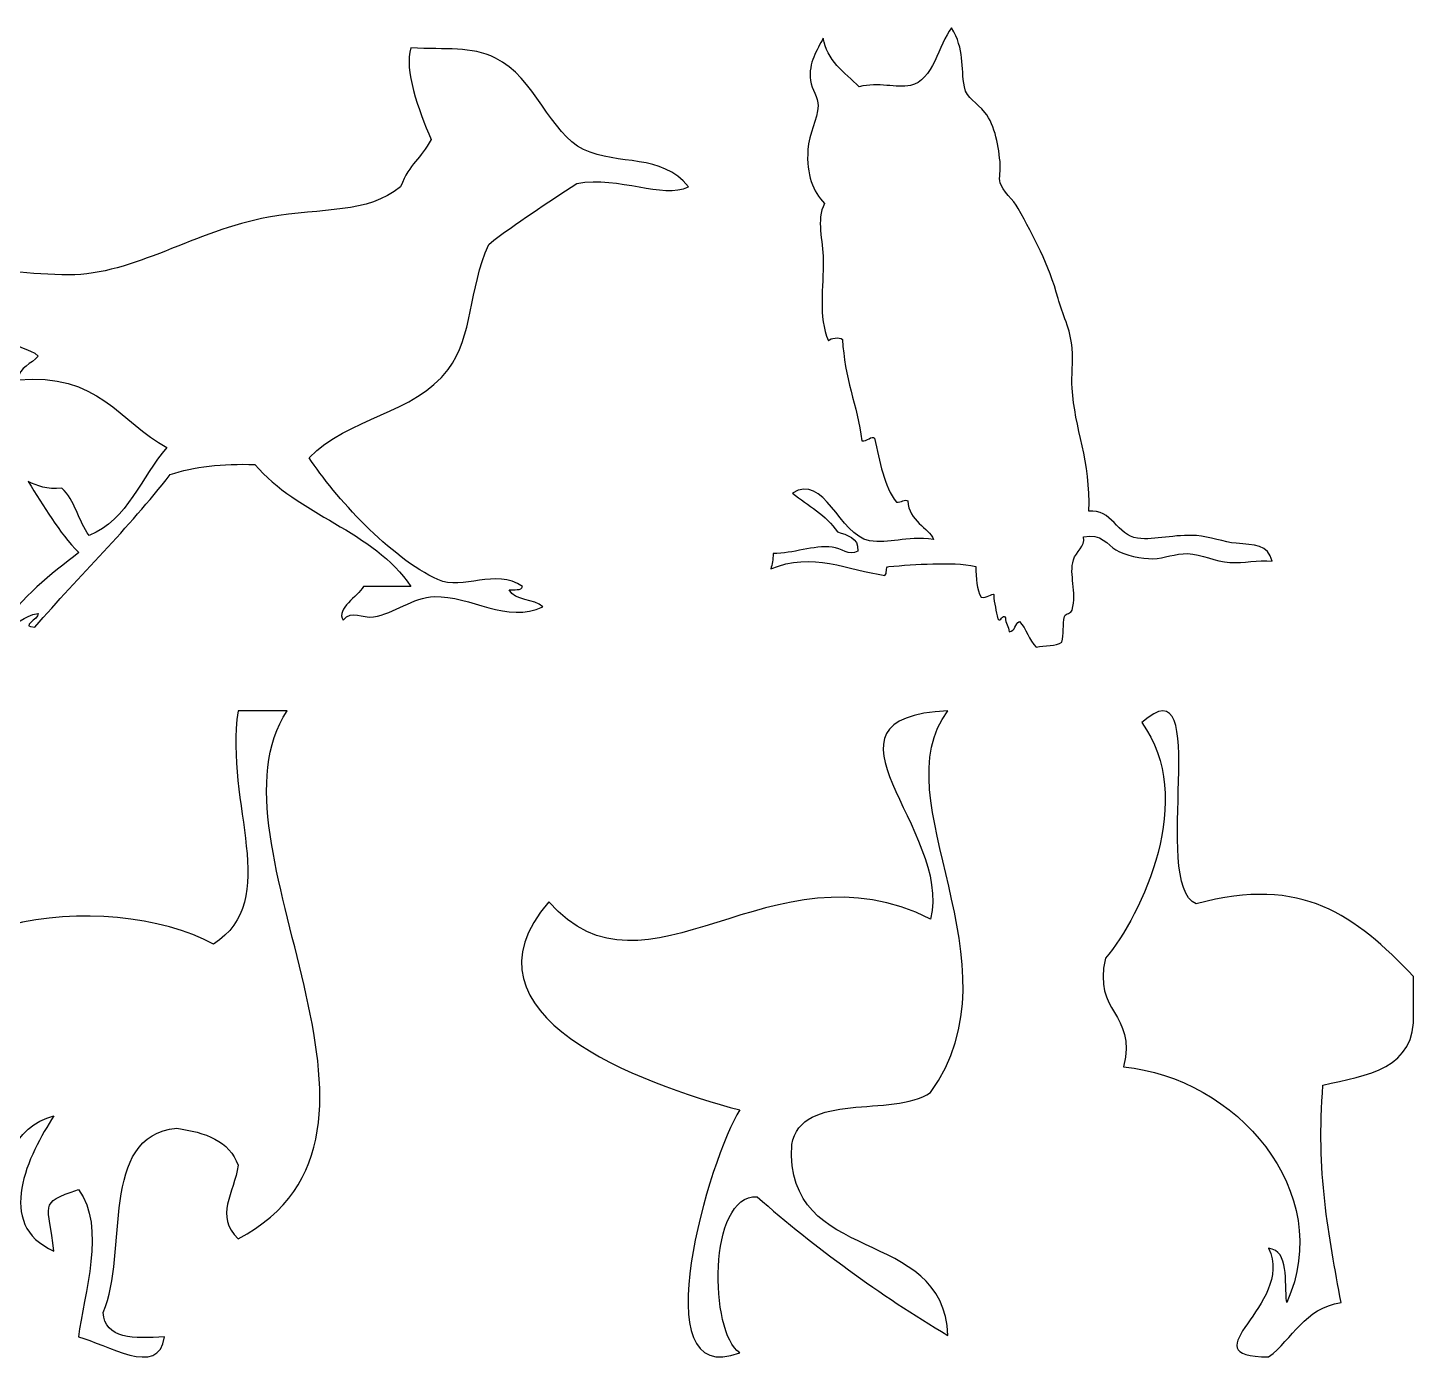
# Model space of a CAD drawing. Header units: centimetres. Extents: x -64 to 65, y -66 to 66.
# Drawn here: x -11.99 to -1.19, y 32.23 to 42.57 of the extents above; entities that cross this region are included whole.
import ezdxf

# ---------------------------------------------------------------- set-up
doc = ezdxf.new("R2010")
doc.units = ezdxf.units.CM
doc.header["$MEASUREMENT"] = 0
doc.layers.add('Layer 1', color=7, linetype='Continuous')

msp = doc.modelspace()

# ---------------------------------------------------------------- linework, layer by layer
at = {"layer": 'Layer 1'}
for points, knots in [([(-4.80084, 42.5713), (-4.69696, 42.40191), (-4.72983, 42.26639), (-4.70107, 42.1123), (-4.70107, 42.1123), (-4.68292, 42.01536), (-4.60598, 41.99512), (-4.54139, 41.91272), (-4.54139, 41.91272), (-4.4604, 41.8094), (-4.43241, 41.6447), (-4.42167, 41.50359), (-4.42167, 41.50359), (-4.41876, 41.46483), (-4.43421, 41.4095), (-4.42167, 41.36392), (-4.42167, 41.36392), (-4.4055, 41.30486), (-4.31909, 41.23171), (-4.282, 41.16437), (-4.282, 41.16437), (-4.16127, 40.94522), (-4.04284, 40.73164), (-3.97268, 40.46587), (-3.97268, 40.46587), (-3.94069, 40.3449), (-3.87455, 40.22743), (-3.86293, 40.07672), (-3.86293, 40.07672), (-3.85475, 39.97083), (-3.86841, 39.86413), (-3.86293, 39.7674), (-3.86293, 39.7674), (-3.84544, 39.46001), (-3.71508, 39.19638), (-3.73323, 38.80948), (-3.73323, 38.80948), (-3.55458, 38.83364), (-3.51381, 38.62051), (-3.35406, 38.59996), (-3.35406, 38.59996), (-3.21338, 38.58184), (-3.0663, 38.63216), (-2.89503, 38.61991), (-2.89503, 38.61991), (-2.79451, 38.61269), (-2.67934, 38.56892), (-2.58571, 38.56001), (-2.58571, 38.56001), (-2.44588, 38.54673), (-2.33705, 38.55183), (-2.30628, 38.42034), (-2.30628, 38.42034), (-2.42219, 38.43196), (-2.52493, 38.40505), (-2.63555, 38.41037), (-2.63555, 38.41037), (-2.75186, 38.41593), (-2.85243, 38.47691), (-2.96485, 38.48019), (-2.96485, 38.48019), (-3.05862, 38.48294), (-3.14715, 38.44042), (-3.23428, 38.44026), (-3.23428, 38.44026), (-3.32194, 38.44015), (-3.44986, 38.46534), (-3.52368, 38.51008), (-3.52368, 38.51008), (-3.58202, 38.54553), (-3.63912, 38.64182), (-3.77313, 38.60988), (-3.77313, 38.60988), (-3.7585, 38.53434), (-3.83266, 38.49579), (-3.85298, 38.43028), (-3.85298, 38.43028), (-3.88828, 38.31617), (-3.82327, 38.18289), (-3.86295, 38.0411), (-3.86295, 38.0411), (-3.87049, 38.01208), (-3.91222, 38.01726), (-3.9228, 37.99123), (-3.9228, 37.99123), (-3.93494, 37.93016), (-3.92666, 37.8487), (-3.9428, 37.79165), (-3.9428, 37.79165), (-3.98833, 37.75736), (-4.07628, 37.76554), (-4.14238, 37.75175), (-4.14238, 37.75175), (-4.19736, 37.80649), (-4.21816, 37.8955), (-4.27208, 37.95133), (-4.27208, 37.95133), (-4.30912, 37.93516), (-4.30243, 37.87526), (-4.3519, 37.87151), (-4.3519, 37.87151), (-4.35743, 37.91255), (-4.3805, 37.93602), (-4.38182, 37.98126), (-4.38182, 37.98126), (-4.40304, 38.01679), (-4.41899, 37.93723), (-4.44172, 37.97131), (-4.44172, 37.97131), (-4.45146, 38.03468), (-4.47106, 38.08828), (-4.47167, 38.16088), (-4.47167, 38.16088), (-4.48429, 38.17281), (-4.52842, 38.13167), (-4.57144, 38.14093), (-4.57144, 38.14093), (-4.60351, 38.20202), (-4.61163, 38.28701), (-4.61137, 38.3804), (-4.61137, 38.3804), (-4.81277, 38.42062), (-5.07979, 38.3935), (-5.28989, 38.3804), (-5.28989, 38.3804), (-5.31913, 38.3764), (-5.29788, 38.32187), (-5.31984, 38.31055), (-5.31984, 38.31055), (-5.60141, 38.34844), (-5.88724, 38.50031), (-6.20791, 38.36045), (-6.20791, 38.36045), (-6.19587, 38.395), (-6.18965, 38.43535), (-6.18793, 38.4802), (-6.18793, 38.4802), (-6.03415, 38.47912), (-5.87593, 38.54664), (-5.72893, 38.5301), (-5.72893, 38.5301), (-5.6572, 38.52206), (-5.59944, 38.4598), (-5.52933, 38.50018), (-5.52933, 38.50018), (-5.52359, 38.60903), (-5.61402, 38.62173), (-5.68901, 38.64985), (-5.68901, 38.64985), (-5.77468, 38.78037), (-5.91703, 38.85421), (-6.03823, 38.9492), (-6.03823, 38.9492), (-5.791, 39.1139), (-5.67567, 38.62281), (-5.43956, 38.58), (-5.43956, 38.58), (-5.28219, 38.55148), (-5.16466, 38.62003), (-4.94064, 38.58997), (-4.94064, 38.58997), (-4.97641, 38.68062), (-5.13593, 38.73388), (-5.14022, 38.88929), (-5.14022, 38.88929), (-5.16165, 38.90776), (-5.1934, 38.87606), (-5.23005, 38.87932), (-5.23005, 38.87932), (-5.32813, 39.00407), (-5.35792, 39.19711), (-5.39965, 39.37822), (-5.39965, 39.37822), (-5.42375, 39.40166), (-5.45701, 39.34959), (-5.49942, 39.35827), (-5.49942, 39.35827), (-5.53397, 39.63643), (-5.63534, 39.84764), (-5.64907, 40.14654), (-5.64907, 40.14654), (-5.67558, 40.16578), (-5.74183, 40.15808), (-5.75887, 40.13659), (-5.75887, 40.13659), (-5.8411, 40.32442), (-5.79604, 40.55209), (-5.79874, 40.76524), (-5.79874, 40.76524), (-5.80072, 40.91865), (-5.85655, 41.0721), (-5.78879, 41.20426), (-5.78879, 41.20426), (-5.87989, 41.29903), (-5.93077, 41.42418), (-5.91852, 41.62336), (-5.91852, 41.62336), (-5.91095, 41.74565), (-5.84356, 41.86162), (-5.83864, 41.96264), (-5.83864, 41.96264), (-5.83523, 42.03318), (-5.89015, 42.08922), (-5.89854, 42.16219), (-5.89854, 42.16219), (-5.91471, 42.30398), (-5.84742, 42.39484), (-5.79874, 42.49146), (-5.79874, 42.49146), (-5.77376, 42.32054), (-5.63367, 42.22214), (-5.51934, 42.11229), (-5.51934, 42.11229), (-5.3689, 42.15129), (-5.23198, 42.09914), (-5.12024, 42.12224), (-5.12024, 42.12224), (-4.94477, 42.1586), (-4.89966, 42.44152), (-4.80084, 42.5713)], [0, 0, 0, 0, 0.01785714, 0.01785714, 0.01785714, 0.01785714, 0.03571429, 0.03571429, 0.03571429, 0.03571429, 0.05357143, 0.05357143, 0.05357143, 0.05357143, 0.07142857, 0.07142857, 0.07142857, 0.07142857, 0.08928571, 0.08928571, 0.08928571, 0.08928571, 0.10714286, 0.10714286, 0.10714286, 0.10714286, 0.125, 0.125, 0.125, 0.125, 0.14285714, 0.14285714, 0.14285714, 0.14285714, 0.16071429, 0.16071429, 0.16071429, 0.16071429, 0.17857143, 0.17857143, 0.17857143, 0.17857143, 0.19642857, 0.19642857, 0.19642857, 0.19642857, 0.21428571, 0.21428571, 0.21428571, 0.21428571, 0.23214286, 0.23214286, 0.23214286, 0.23214286, 0.25, 0.25, 0.25, 0.25, 0.26785714, 0.26785714, 0.26785714, 0.26785714, 0.28571429, 0.28571429, 0.28571429, 0.28571429, 0.30357143, 0.30357143, 0.30357143, 0.30357143, 0.32142857, 0.32142857, 0.32142857, 0.32142857, 0.33928571, 0.33928571, 0.33928571, 0.33928571, 0.35714286, 0.35714286, 0.35714286, 0.35714286, 0.375, 0.375, 0.375, 0.375, 0.39285714, 0.39285714, 0.39285714, 0.39285714, 0.41071429, 0.41071429, 0.41071429, 0.41071429, 0.42857143, 0.42857143, 0.42857143, 0.42857143, 0.44642857, 0.44642857, 0.44642857, 0.44642857, 0.46428571, 0.46428571, 0.46428571, 0.46428571, 0.48214286, 0.48214286, 0.48214286, 0.48214286, 0.5, 0.5, 0.5, 0.5, 0.51785714, 0.51785714, 0.51785714, 0.51785714, 0.53571429, 0.53571429, 0.53571429, 0.53571429, 0.55357143, 0.55357143, 0.55357143, 0.55357143, 0.57142857, 0.57142857, 0.57142857, 0.57142857, 0.58928571, 0.58928571, 0.58928571, 0.58928571, 0.60714286, 0.60714286, 0.60714286, 0.60714286, 0.625, 0.625, 0.625, 0.625, 0.64285714, 0.64285714, 0.64285714, 0.64285714, 0.66071429, 0.66071429, 0.66071429, 0.66071429, 0.67857143, 0.67857143, 0.67857143, 0.67857143, 0.69642857, 0.69642857, 0.69642857, 0.69642857, 0.71428571, 0.71428571, 0.71428571, 0.71428571, 0.73214286, 0.73214286, 0.73214286, 0.73214286, 0.75, 0.75, 0.75, 0.75, 0.76785714, 0.76785714, 0.76785714, 0.76785714, 0.78571429, 0.78571429, 0.78571429, 0.78571429, 0.80357143, 0.80357143, 0.80357143, 0.80357143, 0.82142857, 0.82142857, 0.82142857, 0.82142857, 0.83928571, 0.83928571, 0.83928571, 0.83928571, 0.85714286, 0.85714286, 0.85714286, 0.85714286, 0.875, 0.875, 0.875, 0.875, 0.89285714, 0.89285714, 0.89285714, 0.89285714, 0.91071429, 0.91071429, 0.91071429, 0.91071429, 0.92857143, 0.92857143, 0.92857143, 0.92857143, 0.94642857, 0.94642857, 0.94642857, 0.94642857, 0.96428571, 0.96428571, 0.96428571, 0.96428571, 1, 1, 1, 1]), ([(-6.8467, 41.33416), (-7.05405, 41.23833), (-7.37737, 41.41912), (-7.71633, 41.36051), (-7.71633, 41.36051), (-7.94832, 41.20599), (-8.18483, 41.056), (-8.4015, 40.88616), (-8.4015, 40.88616), (-8.55919, 40.53212), (-8.52072, 40.17104), (-8.71773, 39.91112), (-8.71773, 39.91112), (-8.98086, 39.56393), (-9.49396, 39.54009), (-9.79821, 39.22595), (-9.79821, 39.22595), (-9.60356, 38.92509), (-9.16514, 38.44548), (-8.79679, 38.27726), (-8.79679, 38.27726), (-8.60124, 38.18796), (-8.35028, 38.37079), (-8.13798, 38.22455), (-8.13798, 38.22455), (-8.14618, 38.18875), (-8.20399, 38.20267), (-8.24342, 38.1982), (-8.24342, 38.1982), (-8.19873, 38.11107), (-8.04797, 38.13012), (-7.97987, 38.06644), (-7.97987, 38.06644), (-8.25604, 37.93113), (-8.54494, 38.1556), (-8.82318, 38.1455), (-8.82318, 38.1455), (-8.99201, 38.13939), (-9.13639, 38.01395), (-9.2975, 37.98736), (-9.2975, 37.98736), (-9.39092, 37.97193), (-9.45932, 38.05052), (-9.53465, 37.96101), (-9.53465, 37.96101), (-9.59167, 38.05422), (-9.41985, 38.14408), (-9.37656, 38.22456), (-9.37656, 38.22456), (-9.25356, 38.22456), (-9.13058, 38.22456), (-9.00762, 38.22456), (-9.00762, 38.22456), (-9.29448, 38.658), (-9.89159, 38.78116), (-10.21981, 39.17322), (-10.21981, 39.17322), (-10.47278, 39.18021), (-10.69849, 39.15999), (-10.87862, 39.09419), (-10.87862, 39.09419), (-11.2067, 38.67559), (-11.58458, 38.30682), (-11.93275, 37.9083), (-11.93275, 37.9083), (-12.05581, 37.91013), (-11.90187, 37.96855), (-11.9064, 38.01371), (-11.9064, 38.01371), (-12.02594, 38.00154), (-12.06264, 37.90645), (-12.19628, 37.9083), (-12.19628, 37.9083), (-12.03144, 38.13873), (-11.81533, 38.31793), (-11.59017, 38.48808), (-11.59017, 38.48808), (-11.74799, 38.64649), (-11.86118, 38.8495), (-11.98546, 39.04148), (-11.98546, 39.04148), (-11.91402, 39.00748), (-11.83912, 38.97697), (-11.72193, 38.98875), (-11.72193, 38.98875), (-11.62073, 38.8967), (-11.59165, 38.7325), (-11.51108, 38.61981), (-11.51108, 38.61981), (-11.20461, 38.74371), (-11.10899, 39.07857), (-10.90497, 39.30498), (-10.90497, 39.30498), (-11.2693, 39.50286), (-11.44237, 39.89204), (-12.06448, 39.83203), (-12.06448, 39.83203), (-12.05429, 39.93601), (-11.95732, 39.95329), (-11.90636, 40.0165), (-11.90636, 40.0165), (-11.96854, 40.08609), (-12.12247, 40.06391), (-12.11721, 40.20097), (-12.11721, 40.20097), (-13.39703, 40.3354), (-14.44806, 40.6986), (-15.59571, 40.96519), (-15.59571, 40.96519), (-15.61328, 41.07063), (-15.69453, 41.11235), (-15.70109, 41.22872), (-15.70109, 41.22872), (-14.88276, 41.19319), (-14.20461, 40.99142), (-13.43475, 40.88616), (-13.43475, 40.88616), (-12.84854, 40.80599), (-12.23949, 40.65007), (-11.66919, 40.64896), (-11.66919, 40.64896), (-11.15905, 40.64801), (-10.68946, 40.99384), (-10.11439, 41.09698), (-10.11439, 41.09698), (-9.68656, 41.17368), (-9.35104, 41.12058), (-9.08662, 41.33415), (-9.08662, 41.33415), (-9.01505, 41.52314), (-8.93009, 41.54404), (-8.84947, 41.70306), (-8.84947, 41.70306), (-8.94977, 41.93261), (-9.06042, 42.24786), (-9.00761, 42.4146), (-9.00761, 42.4146), (-8.72559, 42.39952), (-8.54387, 42.42971), (-8.34877, 42.33557), (-8.34877, 42.33557), (-8.04392, 42.18838), (-7.92102, 41.74378), (-7.66363, 41.62403), (-7.66363, 41.62403), (-7.38566, 41.49476), (-7.05943, 41.59702), (-6.8467, 41.33416)], [0, 0, 0, 0, 0.02631579, 0.02631579, 0.02631579, 0.02631579, 0.05263158, 0.05263158, 0.05263158, 0.05263158, 0.07894737, 0.07894737, 0.07894737, 0.07894737, 0.10526316, 0.10526316, 0.10526316, 0.10526316, 0.13157895, 0.13157895, 0.13157895, 0.13157895, 0.15789474, 0.15789474, 0.15789474, 0.15789474, 0.18421053, 0.18421053, 0.18421053, 0.18421053, 0.21052632, 0.21052632, 0.21052632, 0.21052632, 0.23684211, 0.23684211, 0.23684211, 0.23684211, 0.26315789, 0.26315789, 0.26315789, 0.26315789, 0.28947368, 0.28947368, 0.28947368, 0.28947368, 0.31578947, 0.31578947, 0.31578947, 0.31578947, 0.34210526, 0.34210526, 0.34210526, 0.34210526, 0.36842105, 0.36842105, 0.36842105, 0.36842105, 0.39473684, 0.39473684, 0.39473684, 0.39473684, 0.42105263, 0.42105263, 0.42105263, 0.42105263, 0.44736842, 0.44736842, 0.44736842, 0.44736842, 0.47368421, 0.47368421, 0.47368421, 0.47368421, 0.5, 0.5, 0.5, 0.5, 0.52631579, 0.52631579, 0.52631579, 0.52631579, 0.55263158, 0.55263158, 0.55263158, 0.55263158, 0.57894737, 0.57894737, 0.57894737, 0.57894737, 0.60526316, 0.60526316, 0.60526316, 0.60526316, 0.63157895, 0.63157895, 0.63157895, 0.63157895, 0.65789474, 0.65789474, 0.65789474, 0.65789474, 0.68421053, 0.68421053, 0.68421053, 0.68421053, 0.71052632, 0.71052632, 0.71052632, 0.71052632, 0.73684211, 0.73684211, 0.73684211, 0.73684211, 0.76315789, 0.76315789, 0.76315789, 0.76315789, 0.78947368, 0.78947368, 0.78947368, 0.78947368, 0.81578947, 0.81578947, 0.81578947, 0.81578947, 0.84210526, 0.84210526, 0.84210526, 0.84210526, 0.86842105, 0.86842105, 0.86842105, 0.86842105, 0.89473684, 0.89473684, 0.89473684, 0.89473684, 0.92105263, 0.92105263, 0.92105263, 0.92105263, 0.94736842, 0.94736842, 0.94736842, 0.94736842, 1, 1, 1, 1]), ([(-2.19321, 32.6522), (-1.80403, 33.51464), (-2.5962, 34.40898), (-3.46236, 34.48539), (-3.46236, 34.48539), (-3.3601, 34.91669), (-3.70567, 34.90018), (-3.60338, 35.33147), (-3.60338, 35.33147), (-3.32125, 35.66527), (-2.88821, 36.58414), (-3.32136, 37.16472), (-3.32136, 37.16472), (-2.75954, 37.67134), (-3.25961, 35.91644), (-2.89832, 35.75452), (-2.89832, 35.75452), (-2.0656, 35.97865), (-1.66404, 35.66475), (-1.2061, 35.19048), (-1.2061, 35.19048), (-1.2061, 35.09647), (-1.2061, 35.00244), (-1.2061, 34.90843), (-1.2061, 34.90843), (-1.18581, 34.46512), (-1.56776, 34.42395), (-1.91119, 34.34436), (-1.91119, 34.34436), (-1.96688, 33.67758), (-1.86595, 33.16744), (-1.77017, 32.65219), (-1.77017, 32.65219), (-2.05732, 32.61025), (-2.1458, 32.36969), (-2.33424, 32.22915), (-2.33424, 32.22915), (-2.98157, 32.2342), (-2.12694, 32.63018), (-2.33424, 33.07526), (-2.33424, 33.07526), (-2.16895, 33.05246), (-2.2153, 32.8181), (-2.19321, 32.6522)], [0, 0, 0, 0, 0.08333333, 0.08333333, 0.08333333, 0.08333333, 0.16666667, 0.16666667, 0.16666667, 0.16666667, 0.25, 0.25, 0.25, 0.25, 0.33333333, 0.33333333, 0.33333333, 0.33333333, 0.41666667, 0.41666667, 0.41666667, 0.41666667, 0.5, 0.5, 0.5, 0.5, 0.58333333, 0.58333333, 0.58333333, 0.58333333, 0.66666667, 0.66666667, 0.66666667, 0.66666667, 0.75, 0.75, 0.75, 0.75, 0.83333333, 0.83333333, 0.83333333, 0.83333333, 1, 1, 1, 1]), ([(-10.35132, 37.25624), (-10.22398, 37.25624), (-10.09663, 37.25624), (-9.96926, 37.25624), (-9.96926, 37.25624), (-10.65951, 36.22632), (-8.80176, 33.95853), (-10.35132, 33.14922), (-10.35132, 33.14922), (-10.53827, 33.32771), (-10.38079, 33.49905), (-10.35132, 33.72231), (-10.35132, 33.72231), (-10.41739, 33.91093), (-10.60606, 33.97692), (-10.82887, 34.00883), (-10.82887, 34.00883), (-11.44154, 33.95292), (-11.19685, 33.03966), (-11.40193, 32.57616), (-11.40193, 32.57616), (-11.38788, 32.36735), (-11.16129, 32.37111), (-10.92438, 32.38513), (-10.92438, 32.38513), (-10.96364, 32.06266), (-11.37856, 32.33158), (-11.59298, 32.38513), (-11.59298, 32.38513), (-11.55126, 32.71181), (-11.37573, 33.24429), (-11.59298, 33.53125), (-11.59298, 33.53125), (-11.91858, 33.42346), (-11.82007, 33.4183), (-11.78398, 33.05373), (-11.78398, 33.05373), (-12.25335, 33.25376), (-11.97951, 33.80864), (-11.78398, 34.10431), (-11.78398, 34.10431), (-12.40718, 33.95604), (-12.29931, 32.70014), (-12.35707, 32.28961), (-12.35707, 32.28961), (-12.87274, 32.4586), (-12.30804, 33.84721), (-12.07053, 34.19982), (-12.07053, 34.19982), (-12.24306, 34.37749), (-12.42097, 34.54984), (-12.83462, 34.48636), (-12.83462, 34.48636), (-13.20049, 35.7185), (-11.34338, 35.87257), (-10.54235, 35.44148), (-10.54235, 35.44148), (-10.00657, 35.78429), (-10.46128, 36.52909), (-10.35132, 37.25624)], [0, 0, 0, 0, 0.0625, 0.0625, 0.0625, 0.0625, 0.125, 0.125, 0.125, 0.125, 0.1875, 0.1875, 0.1875, 0.1875, 0.25, 0.25, 0.25, 0.25, 0.3125, 0.3125, 0.3125, 0.3125, 0.375, 0.375, 0.375, 0.375, 0.4375, 0.4375, 0.4375, 0.4375, 0.5, 0.5, 0.5, 0.5, 0.5625, 0.5625, 0.5625, 0.5625, 0.625, 0.625, 0.625, 0.625, 0.6875, 0.6875, 0.6875, 0.6875, 0.75, 0.75, 0.75, 0.75, 0.8125, 0.8125, 0.8125, 0.8125, 0.875, 0.875, 0.875, 0.875, 1, 1, 1, 1]), ([(-4.82888, 37.25622), (-5.35744, 36.5715), (-4.23981, 35.29177), (-4.9639, 34.28622), (-4.9639, 34.28622), (-5.26095, 34.08829), (-5.97, 34.30231), (-6.0439, 33.88122), (-6.0439, 33.88122), (-6.09999, 32.92507), (-4.86288, 33.2622), (-4.82888, 32.39619), (-4.82888, 32.39619), (-5.3649, 32.71517), (-5.85819, 33.07694), (-6.31391, 33.47619), (-6.31391, 33.47619), (-6.69891, 33.49217), (-6.68581, 32.42021), (-6.4489, 32.26117), (-6.4489, 32.26117), (-7.22757, 31.96629), (-6.67565, 33.79311), (-6.4489, 34.15122), (-6.4489, 34.15122), (-7.21818, 34.35767), (-8.69445, 34.88599), (-7.93393, 35.77121), (-7.93393, 35.77121), (-7.17341, 34.89668), (-6.20154, 36.26122), (-4.9639, 35.63619), (-4.9639, 35.63619), (-4.79301, 36.33364), (-5.96818, 37.20439), (-4.82888, 37.25622)], [0, 0, 0, 0, 0.1, 0.1, 0.1, 0.1, 0.2, 0.2, 0.2, 0.2, 0.3, 0.3, 0.3, 0.3, 0.4, 0.4, 0.4, 0.4, 0.5, 0.5, 0.5, 0.5, 0.6, 0.6, 0.6, 0.6, 0.7, 0.7, 0.7, 0.7, 0.8, 0.8, 0.8, 0.8, 1, 1, 1, 1])]:
    msp.add_open_spline(points, degree=3, knots=knots, dxfattribs=at)

doc.saveas('drawing.dxf')
